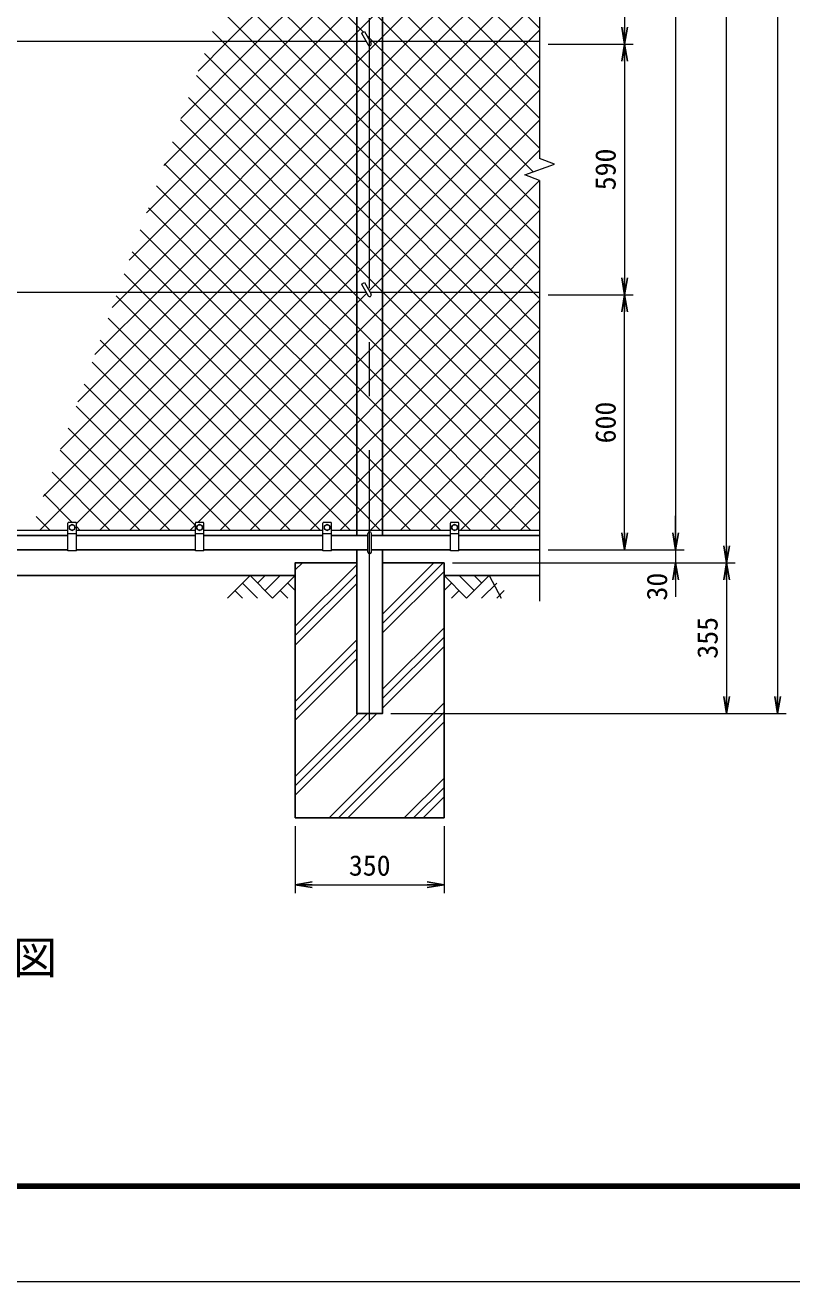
# Model space of a CAD drawing. Units: millimetres, scale not verified. Extents: x -5699 to 5699, y -3329 to 3329.
# Drawn here: x -3751 to -1947, y -3329 to -373 of the extents above; entities that cross this region are included whole.
import ezdxf
from ezdxf.enums import TextEntityAlignment as Align

# ---------------------------------------------------------------- set-up
doc = ezdxf.new("R2010")
doc.units = ezdxf.units.MM
doc.header["$LTSCALE"] = 20
doc.linetypes.add('USER3', pattern=[50.8, 31.75, -6.35, 6.35, -6.35])
for name, color, linetype, lineweight in [('0-6_23', 2, 'Continuous', 9), ('0-B_0', 7, 'Continuous', 25), ('0-C_D-STR1', 1, 'Continuous', 25), ('0-D_D-STR2', 7, 'Continuous', 13), ('0-E_D-STR3', 3, 'Continuous', 13), ('0-F_D-BMK', 2, 'USER3', 13), ('1-0_D-STR-DIM', 7, 'Continuous', 13), ('1-2_D-DCR-HCH', 7, 'Continuous', 13), ('1-3_D-STR4', 7, 'Continuous', 25), ('1-4_D-BGD', 7, 'Continuous', 25), ('1-6_D-TTL-TXT', 7, 'Continuous', 25)]:
    doc.layers.add(name, color=color, linetype=linetype, lineweight=lineweight)
doc.styles.add('ＭＳ ゴシック', font='')
doc.styles.get('ＭＳ ゴシック').set_extended_font_data('MS Gothic')

# ---------------------------------------------------------------- blocks, each defined once
blk = doc.blocks.new('_OPEN')
at = {"layer": '0-B_0'}
blk.add_line((-20, 3.33), (0, 0), dxfattribs=at)
blk.add_lwpolyline([(-20, -3.33), (0, 0), (-20, 0)], dxfattribs=at)

msp = doc.modelspace()

# ---------------------------------------------------------------- linework, layer by layer
at = {"layer": '0-6_23'}
for points in [[(-5698.58, 2610.62), (2701.42, 2610.62), (2701.42, -3329.38), (-5698.58, -3329.38)], [(-5428.58, 2390.62), (2431.42, 2390.62), (2431.42, -3109.38), (-5428.58, -3109.38)], [(-5426.08, 2388.12), (2428.92, 2388.12), (2428.92, -3106.88), (-5426.08, -3106.88)], [(-5423.58, 2385.62), (2426.42, 2385.62), (2426.42, -3104.38), (-5423.58, -3104.38)], [(-5421.08, 2383.12), (2423.92, 2383.12), (2423.92, -3101.88), (-5421.08, -3101.88)], [(-5418.58, 2380.62), (2421.42, 2380.62), (2421.42, -3099.38), (-5418.58, -3099.38)]]:
    msp.add_lwpolyline(points, close=True, dxfattribs=at)
at = {"layer": '0-C_D-STR1'}
for p, q in [((-2970.71, 1328.26), (-2970.71, -1573.74)), ((-2910.21, -1573.74), (-2910.21, 1328.26)), ((-3650.46, -1573.74), (-3930.46, -1573.74)), ((-3350.46, -1573.74), (-3630.46, -1573.74)), ((-3050.46, -1573.74), (-3330.46, -1573.74)), ((-2944.46, -1573.74), (-3030.46, -1573.74)), ((-2750.46, -1573.74), (-2936.46, -1573.74)), ((-2540.46, -1573.74), (-2730.46, -1573.74)), ((-3650.46, -1607.74), (-3930.46, -1607.74)), ((-3350.46, -1607.74), (-3630.46, -1607.74)), ((-3050.46, -1607.74), (-3330.46, -1607.74)), ((-2944.46, -1607.74), (-3030.46, -1607.74)), ((-2750.46, -1607.74), (-2936.46, -1607.74)), ((-2540.46, -1607.74), (-2730.46, -1607.74))]:
    msp.add_line(p, q, dxfattribs=at)
msp.add_lwpolyline([(-2970.71, -1607.74), (-2970.71, -1992.74), (-2910.21, -1992.74), (-2910.21, -1607.74)], dxfattribs=at)
at = {"layer": '0-D_D-STR2'}
for p, q in [((-2540.46, -380.03), (-2910.21, -10.28)), ((-2579.46, -411.74), (-2910.21, -80.99)), ((-3274.66, -411.74), (-2970.71, -107.79)), ((-2850.39, -411.74), (-2540.46, -101.8)), ((-2650.17, -411.74), (-2910.21, -151.7)), ((-2779.68, -411.74), (-2540.46, -172.51)), ((-3003.72, -411.74), (-3234.73, -180.73)), ((-3203.95, -411.74), (-2970.71, -178.5)), ((-3074.43, -411.74), (-3253.6, -232.57)), ((-2720.88, -411.74), (-2910.21, -222.41)), ((-3133.23, -411.74), (-2970.71, -249.21)), ((-2708.97, -411.74), (-2540.46, -243.22)), ((-3145.14, -411.74), (-3272.46, -284.41)), ((-2791.59, -411.74), (-2910.21, -293.12)), ((-3062.52, -411.74), (-2970.71, -319.92)), ((-2638.26, -411.74), (-2540.46, -313.94)), ((-3215.85, -411.74), (-3291.33, -336.26)), ((-2970.71, -390.63), (-2910.21, -330.13)), ((-3505.93, -925.85), (-2991.81, -411.74)), ((-3465.46, -814.68), (-3062.52, -411.74)), ((-3425, -703.5), (-3133.23, -411.74)), ((-3384.54, -592.33), (-3203.95, -411.74)), ((-3344.07, -481.15), (-3274.66, -411.74)), ((-3286.56, -411.74), (-3310.2, -388.1)), ((-2970.71, -727.59), (-3286.56, -411.74)), ((-2970.71, -656.88), (-3215.85, -411.74)), ((-2970.71, -586.17), (-3145.14, -411.74)), ((-2970.71, -515.46), (-3074.43, -411.74)), ((-2970.71, -444.75), (-3003.72, -411.74)), ((-2991.81, -411.74), (-2970.71, -390.63)), ((-2910.21, -471.55), (-2850.39, -411.74)), ((-2910.21, -542.26), (-2779.68, -411.74)), ((-2910.21, -612.97), (-2708.97, -411.74)), ((-2910.21, -683.69), (-2638.26, -411.74)), ((-2540.46, -662.87), (-2791.59, -411.74)), ((-2540.46, -592.16), (-2720.88, -411.74)), ((-2540.46, -521.45), (-2650.17, -411.74)), ((-2540.46, -450.74), (-2579.46, -411.74)), ((-2970.71, -798.3), (-3329.07, -439.94)), ((-2910.21, -505.25), (-2970.71, -444.75)), ((-2970.71, -532.05), (-2910.21, -471.55)), ((-2970.71, -869.01), (-3347.94, -491.78)), ((-3440.39, -1001.74), (-2970.71, -532.05)), ((-2910.21, -575.96), (-2970.71, -515.46)), ((-2540.46, -875), (-2910.21, -505.25)), ((-2970.71, -939.72), (-3366.81, -543.62)), ((-2970.71, -602.76), (-2910.21, -542.26)), ((-2910.21, -646.67), (-2970.71, -586.17)), ((-2540.46, -945.71), (-2910.21, -575.96)), ((-2979.41, -1001.74), (-3385.68, -595.47)), ((-3369.68, -1001.74), (-2970.71, -602.76)), ((-2970.71, -673.47), (-2910.21, -612.97)), ((-3050.12, -1001.74), (-3404.55, -647.31)), ((-2555.14, -1001.74), (-2910.21, -646.67)), ((-3298.97, -1001.74), (-2970.71, -673.47)), ((-2910.21, -717.38), (-2970.71, -656.88)), ((-3120.83, -1001.74), (-3423.42, -699.15)), ((-2970.71, -744.19), (-2910.21, -683.69)), ((-2910.21, -788.09), (-2970.71, -727.59)), ((-2625.85, -1001.74), (-2910.21, -717.38)), ((-3191.54, -1001.74), (-3442.28, -750.99)), ((-3228.26, -1001.74), (-2970.71, -744.19)), ((-2696.56, -1001.74), (-2910.21, -788.09)), ((-3262.25, -1001.74), (-3461.15, -802.83)), ((-2910.21, -858.8), (-2970.71, -798.3)), ((-2733.29, -1001.74), (-2540.46, -808.91)), ((-3332.96, -1001.74), (-3480.02, -854.67)), ((-2910.21, -929.51), (-2970.71, -869.01)), ((-2767.27, -1001.74), (-2910.21, -858.8)), ((-2662.57, -1001.74), (-2540.46, -879.62)), ((-3403.67, -1001.74), (-3498.89, -906.52)), ((-2910.21, -1000.22), (-2970.71, -939.72)), ((-2837.98, -1001.74), (-2910.21, -929.51)), ((-2591.86, -1001.74), (-2540.46, -950.33)), ((-3708.25, -1481.73), (-3228.26, -1001.74)), ((-3667.79, -1370.55), (-3298.97, -1001.74)), ((-3627.32, -1259.38), (-3369.68, -1001.74)), ((-3586.86, -1148.2), (-3440.39, -1001.74)), ((-2970.71, -1434.7), (-3403.67, -1001.74)), ((-2970.71, -1363.99), (-3332.96, -1001.74)), ((-2970.71, -1293.28), (-3262.25, -1001.74)), ((-2970.71, -1222.57), (-3191.54, -1001.74)), ((-2970.71, -1151.86), (-3120.83, -1001.74)), ((-2970.71, -1081.15), (-3050.12, -1001.74)), ((-2970.71, -1010.44), (-2979.41, -1001.74)), ((-2908.69, -1001.74), (-2910.21, -1000.22)), ((-2910.21, -1178.66), (-2733.29, -1001.74)), ((-2910.21, -1249.37), (-2662.57, -1001.74)), ((-2910.21, -1320.08), (-2591.86, -1001.74)), ((-2540.46, -1369.97), (-2908.69, -1001.74)), ((-2540.46, -1299.26), (-2837.98, -1001.74)), ((-2540.46, -1228.55), (-2767.27, -1001.74)), ((-2540.46, -1157.84), (-2696.56, -1001.74)), ((-2540.46, -1087.13), (-2625.85, -1001.74)), ((-2540.46, -1016.42), (-2555.14, -1001.74)), ((-2986.09, -1560.74), (-3536.63, -1010.2)), ((-2910.21, -1070.94), (-2970.71, -1010.44)), ((-3056.8, -1560.74), (-3555.5, -1062.04)), ((-2910.21, -1141.65), (-2970.71, -1081.15)), ((-2540.46, -1440.69), (-2910.21, -1070.94)), ((-3127.51, -1560.74), (-3574.37, -1113.88)), ((-2910.21, -1212.36), (-2970.71, -1151.86)), ((-2540.46, -1511.4), (-2910.21, -1141.65)), ((-3198.22, -1560.74), (-3593.24, -1165.73)), ((-2970.71, -1239.16), (-2910.21, -1178.66)), ((-3268.93, -1560.74), (-3612.1, -1217.57)), ((-3292.29, -1560.74), (-2970.71, -1239.16)), ((-2910.21, -1283.07), (-2970.71, -1222.57)), ((-2561.83, -1560.74), (-2910.21, -1212.36)), ((-2868.02, -1560.74), (-2540.46, -1233.17)), ((-3350.46, -1549.92), (-3630.97, -1269.41)), ((-2970.71, -1309.87), (-2910.21, -1249.37)), ((-2910.21, -1353.78), (-2970.71, -1293.28)), ((-2632.54, -1560.74), (-2910.21, -1283.07)), ((-3410.35, -1560.74), (-3649.84, -1321.25)), ((-3221.57, -1560.74), (-2970.71, -1309.87)), ((-2970.71, -1380.58), (-2910.21, -1320.08)), ((-2797.31, -1560.74), (-2540.46, -1303.88)), ((-2703.25, -1560.74), (-2910.21, -1353.78)), ((-3481.07, -1560.74), (-3668.71, -1373.09)), ((-3150.86, -1560.74), (-2970.71, -1380.58)), ((-2910.21, -1424.49), (-2970.71, -1363.99)), ((-2726.6, -1560.74), (-2540.46, -1374.6)), ((-3551.78, -1560.74), (-3687.58, -1424.93)), ((-2910.21, -1495.2), (-2970.71, -1434.7)), ((-2773.96, -1560.74), (-2910.21, -1424.49)), ((-2655.89, -1560.74), (-2540.46, -1445.31)), ((-3640.49, -1542.74), (-3706.45, -1476.78)), ((-2844.67, -1560.74), (-2910.21, -1495.2)), ((-3693.2, -1560.74), (-3725.32, -1528.62)), ((-2585.18, -1560.74), (-2540.46, -1516.02)), ((-3622.49, -1560.74), (-3630.46, -1552.77)), ((-3363, -1560.74), (-3350.46, -1548.2))]:
    msp.add_line(p, q, dxfattribs=at)
for points in [[(-3546.39, -1037.03), (-3511.1, -1001.74), (-2970.71, -461.34), (-2921.1, -411.74), (-2910.21, -400.84), (-2540.46, -31.09)], [(-2555.74, -718.3), (-2862.3, -411.74), (-2910.21, -363.83), (-2970.71, -303.33), (-3196.99, -77.05)], [(-2955.25, -389.49), (-2970.71, -374.04), (-3215.86, -128.89)], [(-3716.55, -1560.74), (-3157.55, -1001.74), (-2970.71, -814.9), (-2910.21, -754.4), (-2567.55, -411.74), (-2540.46, -384.65)], [(-2540.46, -804.29), (-2910.21, -434.54), (-2933.01, -411.74), (-2947.9, -396.85)], [(-3630.46, -1545.36), (-3086.84, -1001.74), (-2970.71, -885.61), (-2910.21, -825.11), (-2540.46, -455.36)], [(-3575.13, -1560.74), (-3016.13, -1001.74), (-2970.71, -956.32), (-2910.21, -895.82), (-2540.46, -526.07)], [(-2941.54, -997.86), (-2910.21, -966.53), (-2540.46, -596.78)], [(-3433.71, -1560.74), (-2970.71, -1097.74), (-2910.21, -1037.24), (-2874.71, -1001.74), (-2540.46, -667.49)], [(-3345, -1542.74), (-2970.71, -1168.45), (-2910.21, -1107.95), (-2804, -1001.74), (-2540.6, -738.34)], [(-2915.38, -1560.74), (-2970.71, -1505.41), (-3474.38, -1001.74), (-3517.76, -958.36)], [(-3504.42, -1560.74), (-2970.71, -1027.03), (-2947.4, -1003.72)], [(-3080.15, -1560.74), (-2970.71, -1451.29), (-2910.21, -1390.79), (-2540.46, -1021.04)], [(-3009.44, -1560.74), (-2970.71, -1522), (-2910.21, -1461.5), (-2540.46, -1091.75)], [(-2938.73, -1560.74), (-2910.21, -1532.21), (-2540.46, -1162.46)]]:
    msp.add_lwpolyline(points, dxfattribs=at)
at = {"layer": '0-E_D-STR3'}
for p, q in [((-2948.54, -411.74), (-4939.3, -411.74)), ((-2959.85, -392.15), (-2952.92, -388.15)), ((-2959.85, -392.15), (-2943.92, -419.74)), ((-2952.92, -388.15), (-2936.99, -415.74)), ((-2540.46, -411.74), (-2939.3, -411.74)), ((-2948.54, -1001.74), (-4939.3, -1001.74)), ((-2959.85, -982.15), (-2952.92, -978.15)), ((-2959.85, -982.15), (-2943.92, -1009.74)), ((-2952.92, -978.15), (-2936.99, -1005.74)), ((-2540.46, -1001.74), (-2939.3, -1001.74)), ((-3930.46, -1560.74), (-3650.46, -1560.74)), ((-3650.46, -1609.74), (-3650.46, -1544.74)), ((-3632.46, -1542.74), (-3648.46, -1542.74)), ((-3646.96, -1558.48), (-3646.96, -1551)), ((-3646.96, -1558.48), (-3640.46, -1562.24)), ((-3640.46, -1562.24), (-3633.96, -1558.48)), ((-3633.96, -1558.48), (-3633.96, -1551)), ((-3630.46, -1609.74), (-3630.46, -1544.74)), ((-3630.46, -1560.74), (-3350.46, -1560.74)), ((-3350.46, -1609.74), (-3350.46, -1544.74)), ((-3332.46, -1542.74), (-3348.46, -1542.74)), ((-3346.96, -1558.48), (-3346.96, -1551)), ((-3346.96, -1558.48), (-3340.46, -1562.24)), ((-3340.46, -1562.24), (-3333.96, -1558.48)), ((-3333.96, -1558.48), (-3333.96, -1551)), ((-3330.46, -1609.74), (-3330.46, -1544.74)), ((-3330.46, -1560.74), (-3050.46, -1560.74)), ((-3050.46, -1609.74), (-3050.46, -1544.74)), ((-3032.46, -1542.74), (-3048.46, -1542.74)), ((-3046.96, -1558.48), (-3046.96, -1551)), ((-3046.96, -1558.48), (-3040.46, -1562.24)), ((-3040.46, -1562.24), (-3033.96, -1558.48)), ((-3033.96, -1558.48), (-3033.96, -1551)), ((-3030.46, -1609.74), (-3030.46, -1544.74)), ((-3030.46, -1560.74), (-2750.46, -1560.74)), ((-2750.46, -1609.74), (-2750.46, -1544.74)), ((-2732.46, -1542.74), (-2748.46, -1542.74)), ((-2746.96, -1558.48), (-2746.96, -1551)), ((-2746.96, -1558.48), (-2740.46, -1562.24)), ((-2740.46, -1562.24), (-2733.96, -1558.48)), ((-2733.96, -1558.48), (-2733.96, -1551)), ((-2730.46, -1609.74), (-2730.46, -1544.74)), ((-2730.46, -1560.74), (-2540.46, -1560.74)), ((-3630.46, -1569.74), (-3650.46, -1569.74)), ((-3330.46, -1569.74), (-3350.46, -1569.74)), ((-3030.46, -1569.74), (-3050.46, -1569.74)), ((-2944.46, -1612.74), (-2944.46, -1568.74)), ((-2936.46, -1612.74), (-2936.46, -1568.74)), ((-2730.46, -1569.74), (-2750.46, -1569.74)), ((-3630.46, -1609.74), (-3650.46, -1609.74)), ((-3330.46, -1609.74), (-3350.46, -1609.74)), ((-3030.46, -1609.74), (-3050.46, -1609.74)), ((-2730.46, -1609.74), (-2750.46, -1609.74))]:
    msp.add_line(p, q, dxfattribs=at)
for points in [[(-3646.96, -1551), (-3640.46, -1547.24), (-3633.96, -1551)], [(-3346.96, -1551), (-3340.46, -1547.24), (-3333.96, -1551)], [(-3046.96, -1551), (-3040.46, -1547.24), (-3033.96, -1551)], [(-2746.96, -1551), (-2740.46, -1547.24), (-2733.96, -1551)]]:
    msp.add_lwpolyline(points, dxfattribs=at)
for centre in [(-3640.46, -1554.74), (-3340.46, -1554.74), (-3040.46, -1554.74), (-2740.46, -1554.74)]:
    msp.add_circle(centre, 6.49, dxfattribs=at)
for centre, radius, start, end in [((-2940.46, -417.74), 4, 210, 30), ((-2940.46, -1007.74), 4, 210, 30), ((-3648.46, -1544.74), 2, 90, 180), ((-3632.46, -1544.74), 2, 0, 90), ((-3348.46, -1544.74), 2, 90, 180), ((-3332.46, -1544.74), 2, 0, 90), ((-3048.46, -1544.74), 2, 90, 180), ((-3032.46, -1544.74), 2, 0, 90), ((-2940.46, -1568.74), 4, 0, 180), ((-2748.46, -1544.74), 2, 90, 180), ((-2732.46, -1544.74), 2, 0, 90), ((-2940.46, -1612.74), 4, 180, 0)]:
    msp.add_arc(centre, radius, start, end, dxfattribs=at)
at = {"layer": '0-F_D-BMK'}
msp.add_line((-2940.46, -2007.74), (-2940.46, 1402.26), dxfattribs=at)
at = {"layer": '1-0_D-STR-DIM'}
for p, q in [((-1980.46, 1347.26), (-1980.46, -1952.74)), ((-2220.46, 1322.26), (-2220.46, -1567.74)), ((-2100.46, -1597.74), (-2100.46, 1322.26)), ((-2540.46, 441.61), (-2540.46, -687.09)), ((-2340.46, 132.26), (-2340.46, -377.74)), ((-2520.46, -417.74), (-2320.46, -417.74)), ((-2520.46, -417.74), (-2320.46, -417.74)), ((-2340.46, -457.74), (-2340.46, -967.74)), ((-2575.7, -725.56), (-2505.22, -699.91)), ((-2505.22, -699.91), (-2540.46, -687.09)), ((-2540.46, -738.39), (-2575.7, -725.56)), ((-2540.46, -738.39), (-2540.46, -1727.74)), ((-2520.46, -1007.74), (-2320.46, -1007.74)), ((-2520.46, -1007.74), (-2320.46, -1007.74)), ((-2340.46, -1567.74), (-2340.46, -1047.74)), ((-2220.46, -1567.74), (-2220.46, -1527.74)), ((-2520.46, -1607.74), (-2200.46, -1607.74)), ((-2520.46, -1607.74), (-2200.46, -1607.74)), ((-2520.46, -1607.74), (-2320.46, -1607.74)), ((-2220.46, -1607.74), (-2220.46, -1637.74)), ((-2745.46, -1637.74), (-2200.46, -1637.74)), ((-2745.46, -1637.74), (-2080.46, -1637.74)), ((-2745.46, -1637.74), (-2080.46, -1637.74)), ((-2220.46, -1677.74), (-2220.46, -1717.74)), ((-2100.46, -1677.74), (-2100.46, -1952.74)), ((-2890.21, -1992.74), (-1960.46, -1992.74)), ((-2890.21, -1992.74), (-2080.46, -1992.74)), ((-3115.46, -2257.74), (-3115.46, -2415.05)), ((-2765.46, -2257.74), (-2765.46, -2415.05)), ((-3075.46, -2395.05), (-2805.46, -2395.05))]:
    msp.add_line(p, q, dxfattribs=at)
at = {"layer": '1-2_D-DCR-HCH'}
for p, q in [((-3115.46, -1654.49), (-3098.71, -1637.74)), ((-3115.46, -1787.07), (-2970.71, -1642.32)), ((-2910.21, -1780.7), (-2767.25, -1637.74)), ((-2910.21, -1758.6), (-2789.35, -1637.74)), ((-3221.88, -1667.74), (-3275.09, -1720.95)), ((-3221.88, -1667.74), (-3168.67, -1720.95)), ((-3204.14, -1685.48), (-3186.41, -1667.74)), ((-3186.41, -1703.21), (-3150.93, -1667.74)), ((-3168.67, -1720.95), (-3115.46, -1667.74)), ((-3115.46, -1809.17), (-2970.71, -1664.42)), ((-2910.21, -1802.79), (-2765.46, -1658.04)), ((-2712.25, -1720.95), (-2765.46, -1667.74)), ((-2694.51, -1703.21), (-2729.98, -1667.74)), ((-2659.03, -1667.74), (-2712.25, -1720.95)), ((-2676.68, -1685.57), (-2694.51, -1667.74)), ((-2659.03, -1667.74), (-2630.82, -1720.95)), ((-3257.36, -1703.21), (-3239.54, -1720.95)), ((-3239.62, -1685.48), (-3203.98, -1720.95)), ((-3150.93, -1703.21), (-3133.11, -1720.95)), ((-3133.2, -1685.48), (-3115.46, -1703.13)), ((-3115.46, -1831.27), (-2970.71, -1686.52)), ((-2747.72, -1685.48), (-2765.46, -1703.13)), ((-2729.98, -1703.21), (-2747.8, -1720.95)), ((-2641.3, -1685.48), (-2676.93, -1720.95)), ((-2623.56, -1703.21), (-2641.38, -1720.95)), ((-2910.21, -1935.37), (-2765.46, -1790.62)), ((-3115.46, -1963.85), (-2970.71, -1819.1)), ((-2910.21, -1957.47), (-2765.46, -1812.72)), ((-3115.46, -1985.95), (-2970.71, -1841.2)), ((-2910.21, -1979.57), (-2765.46, -1834.82)), ((-3115.46, -2008.04), (-2970.71, -1863.29)), ((-3035.79, -2237.74), (-2765.46, -1967.4)), ((-3115.46, -2184.82), (-2923.38, -1992.74)), ((-3115.46, -2162.72), (-2945.47, -1992.74)), ((-3115.46, -2140.62), (-2967.57, -1992.74)), ((-3013.7, -2237.74), (-2765.46, -1989.5)), ((-2991.6, -2237.74), (-2765.46, -2011.6)), ((-2859.02, -2237.74), (-2765.46, -2144.18)), ((-2836.92, -2237.74), (-2765.46, -2166.28)), ((-2814.82, -2237.74), (-2765.46, -2188.37))]:
    msp.add_line(p, q, dxfattribs=at)
at = {"layer": '1-3_D-STR4'}
msp.add_line((-2765.46, -1637.74), (-2910.21, -1637.74), dxfattribs=at)
msp.add_lwpolyline([(-2970.71, -1637.74), (-3115.46, -1637.74), (-3115.46, -2237.74), (-2765.46, -2237.74), (-2765.46, -1637.74)], dxfattribs=at)
at = {"layer": '1-4_D-BGD'}
for p, q in [((-3115.46, -1667.74), (-4765.46, -1667.74)), ((-2540.46, -1667.74), (-2765.46, -1667.74))]:
    msp.add_line(p, q, dxfattribs=at)

# ---------------------------------------------------------------- block references
at = {"layer": '1-0_D-STR-DIM', "xscale": 2, "yscale": 2}
for p, rotation in [((-2340.46, -417.74), 270), ((-2340.46, -417.74), 90), ((-2340.46, -1007.74), 270), ((-2340.46, -1007.74), 90), ((-2340.46, -1607.74), 270), ((-2220.46, -1607.74), 270), ((-2220.46, -1607.74), 270), ((-2100.46, -1637.74), 270), ((-2220.46, -1637.74), 90), ((-2100.46, -1637.74), 90), ((-2100.46, -1992.74), 270), ((-1980.46, -1992.74), 270), ((-3115.46, -2395.05), 180)]:
    msp.add_blockref('_OPEN', p, dxfattribs=dict(at, rotation=rotation))
msp.add_blockref('_OPEN', (-2765.46, -2395.05), dxfattribs=at)

# ---------------------------------------------------------------- texts
at = {"layer": '1-0_D-STR-DIM', "style": 'ＭＳ ゴシック'}
for s, p in [('590', (-2347.21, -761.61)), ('600', (-2347.21, -1356.99)), ('30', (-2226.07, -1726.62)), ('355', (-2107.21, -1863.46))]:
    msp.add_text(s, height=48.09, rotation=90, dxfattribs=at).set_placement(p, align=Align.BOTTOM_LEFT)
msp.add_text('350', height=48.09, dxfattribs=at).set_placement((-2989.33, -2388.31), align=Align.BOTTOM_LEFT)
at = {"layer": '1-6_D-TTL-TXT', "style": 'ＭＳ ゴシック'}
msp.add_text('正\u3000面\u3000図', height=76.98, dxfattribs=at).set_placement((-4200.36, -2628.13), align=Align.BOTTOM_LEFT)

doc.saveas('drawing.dxf')
